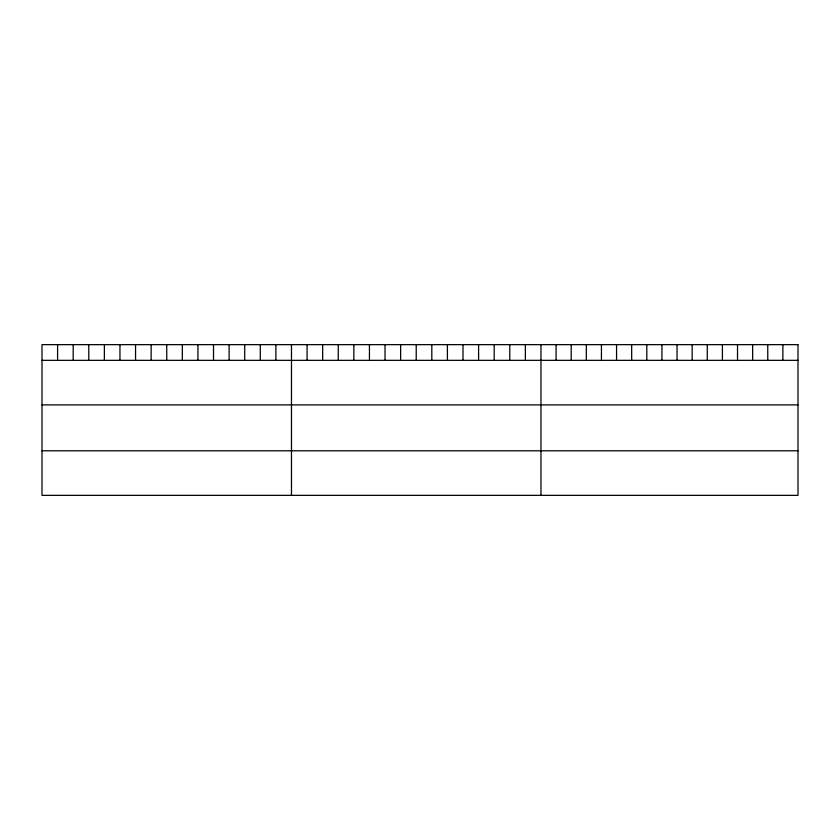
<?xml version="1.0" encoding="UTF-8"?>
<svg xmlns="http://www.w3.org/2000/svg" width="840" height="840" viewBox="0 0 840 840"><rect width="100%" height="100%" fill="white"/><g stroke="black" fill="none" stroke-linecap="round" stroke-linejoin="round"><path stroke-width="1.26" d="M42 360.339L798 360.339M42 404.891L798 404.891M42 450.796L798 450.796M782.88 344.652L782.88 360.339M767.76 344.652L767.76 360.339M752.64 344.652L752.64 360.339M737.52 344.652L737.52 360.339M722.4 344.652L722.4 360.339M707.28 344.652L707.28 360.339M692.16 344.652L692.16 360.339M677.04 344.652L677.04 360.339M661.92 344.652L661.92 360.339M646.8 344.652L646.8 360.339M631.68 344.652L631.68 360.339M616.56 344.652L616.56 360.339M601.44 344.652L601.44 360.339M586.32 344.652L586.32 360.339M571.2 344.652L571.2 360.339M556.08 344.652L556.08 360.339M540.96 344.652L540.96 495.348M525.368 344.652L525.368 360.339M509.775 344.652L509.775 360.339M494.183 344.652L494.183 360.339M478.59 344.652L478.59 360.339M462.998 344.652L462.998 360.339M447.405 344.652L447.405 360.339M431.812 344.652L431.812 360.339M416.22 344.652L416.22 360.339M400.628 344.652L400.628 360.339M385.035 344.652L385.035 360.339M369.443 344.652L369.443 360.339M353.85 344.652L353.85 360.339M338.257 344.652L338.257 360.339M322.665 344.652L322.665 360.339M307.072 344.652L307.072 360.339M291.48 344.652L291.48 495.348M275.887 344.652L275.887 360.339M260.295 344.652L260.295 360.339M244.703 344.652L244.703 360.339M229.11 344.652L229.11 360.339M213.518 344.652L213.518 360.339M197.925 344.652L197.925 360.339M182.333 344.652L182.333 360.339M166.74 344.652L166.74 360.339M151.148 344.652L151.148 360.339M135.555 344.652L135.555 360.339M119.963 344.652L119.963 360.339M104.37 344.652L104.37 360.339M88.778 344.652L88.778 360.339M73.185 344.652L73.185 360.339M57.593 344.652L57.593 360.339M798 344.652L42 344.652L42 495.348L798 495.348L798 344.652"/></g></svg>
